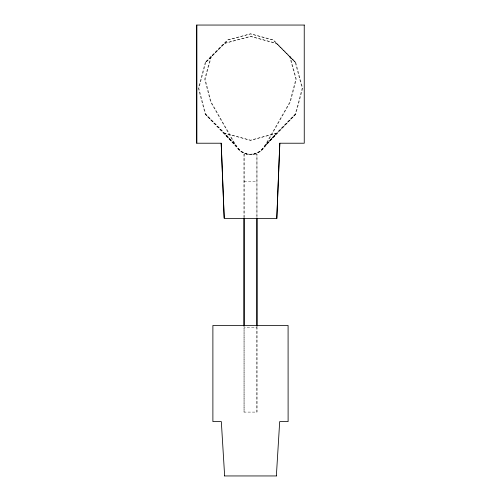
<?xml version="1.0" encoding="UTF-8"?>
<svg xmlns="http://www.w3.org/2000/svg" width="501" height="501" viewBox="0 0 501 501"><rect width="100%" height="100%" fill="white"/><g stroke="black" fill="none" stroke-linecap="round" stroke-linejoin="round"><path stroke-width="0.38" stroke-dasharray="2.5 1.88" d="M244.05 412.098L244.05 327.604L256.95 327.604L256.95 412.098L244.05 412.098L244.05 326.934M244.05 217.415L244.05 154.108L256.95 154.108L256.95 217.547M256.95 217.415L256.95 154.108M205.304 62.374L198.346 88.339L205.304 114.297L235.896 146.135A16.552 16.552 0 0 0 264.641 146.135L295.233 114.297L302.184 88.339L295.233 62.374L273.014 39.948L250.268 33.868L227.517 39.948L205.304 62.374L224.304 43.374L250.268 36.416L276.226 43.374L295.233 62.374M205.767 62.374L198.816 88.339L205.767 114.297L236.359 146.135A16.552 16.552 0 0 0 265.104 146.135L295.696 114.297L302.654 88.339L295.696 62.374L273.483 39.948L250.732 33.868L227.986 39.948L205.767 62.374L224.774 43.374L250.732 36.416L276.696 43.374L295.696 62.374M210.846 56.569L204.69 79.296L210.702 102.066L235.896 146.135L224.304 133.304L205.304 114.297M211.309 56.569L205.153 79.296L211.165 102.066L236.359 146.135L224.774 133.304L205.767 114.297M295.233 114.297L276.226 133.304L264.641 146.135L289.835 102.066L295.847 79.296L289.691 56.569M295.696 114.297L276.696 133.304L265.104 146.135L290.298 102.066L296.31 79.296L290.154 56.569M253.725 154.108L260.032 151.289L276.226 133.304L250.268 140.255L224.304 133.304L240.505 151.289L246.811 154.108M254.189 154.108L260.495 151.289L276.696 133.304L250.732 140.255L224.774 133.304L240.968 151.289L247.275 154.108M244.05 181.6L256.95 181.6M256.95 326.934L256.95 412.098M244.05 154.108L244.05 217.547"/><path stroke-width="0.75" d="M244.05 326.045L244.05 218.192L244.05 326.151M256.95 326.045L256.95 218.192L256.95 326.151M221.179 143.223L224.204 218.536L276.796 218.536L279.802 143.223L304.257 143.223L304.239 25.05M276.796 218.536L279.821 143.223M276.358 475.95L279.696 421.591L288.113 421.591L288.088 325.456L212.887 325.456L212.887 421.591L221.323 421.591L224.642 475.95M304.257 25.05L196.743 25.05L196.743 143.223L221.198 143.223L224.191 217.76M224.623 475.95L276.377 475.95M196.761 25.05L196.761 143.223"/></g></svg>
